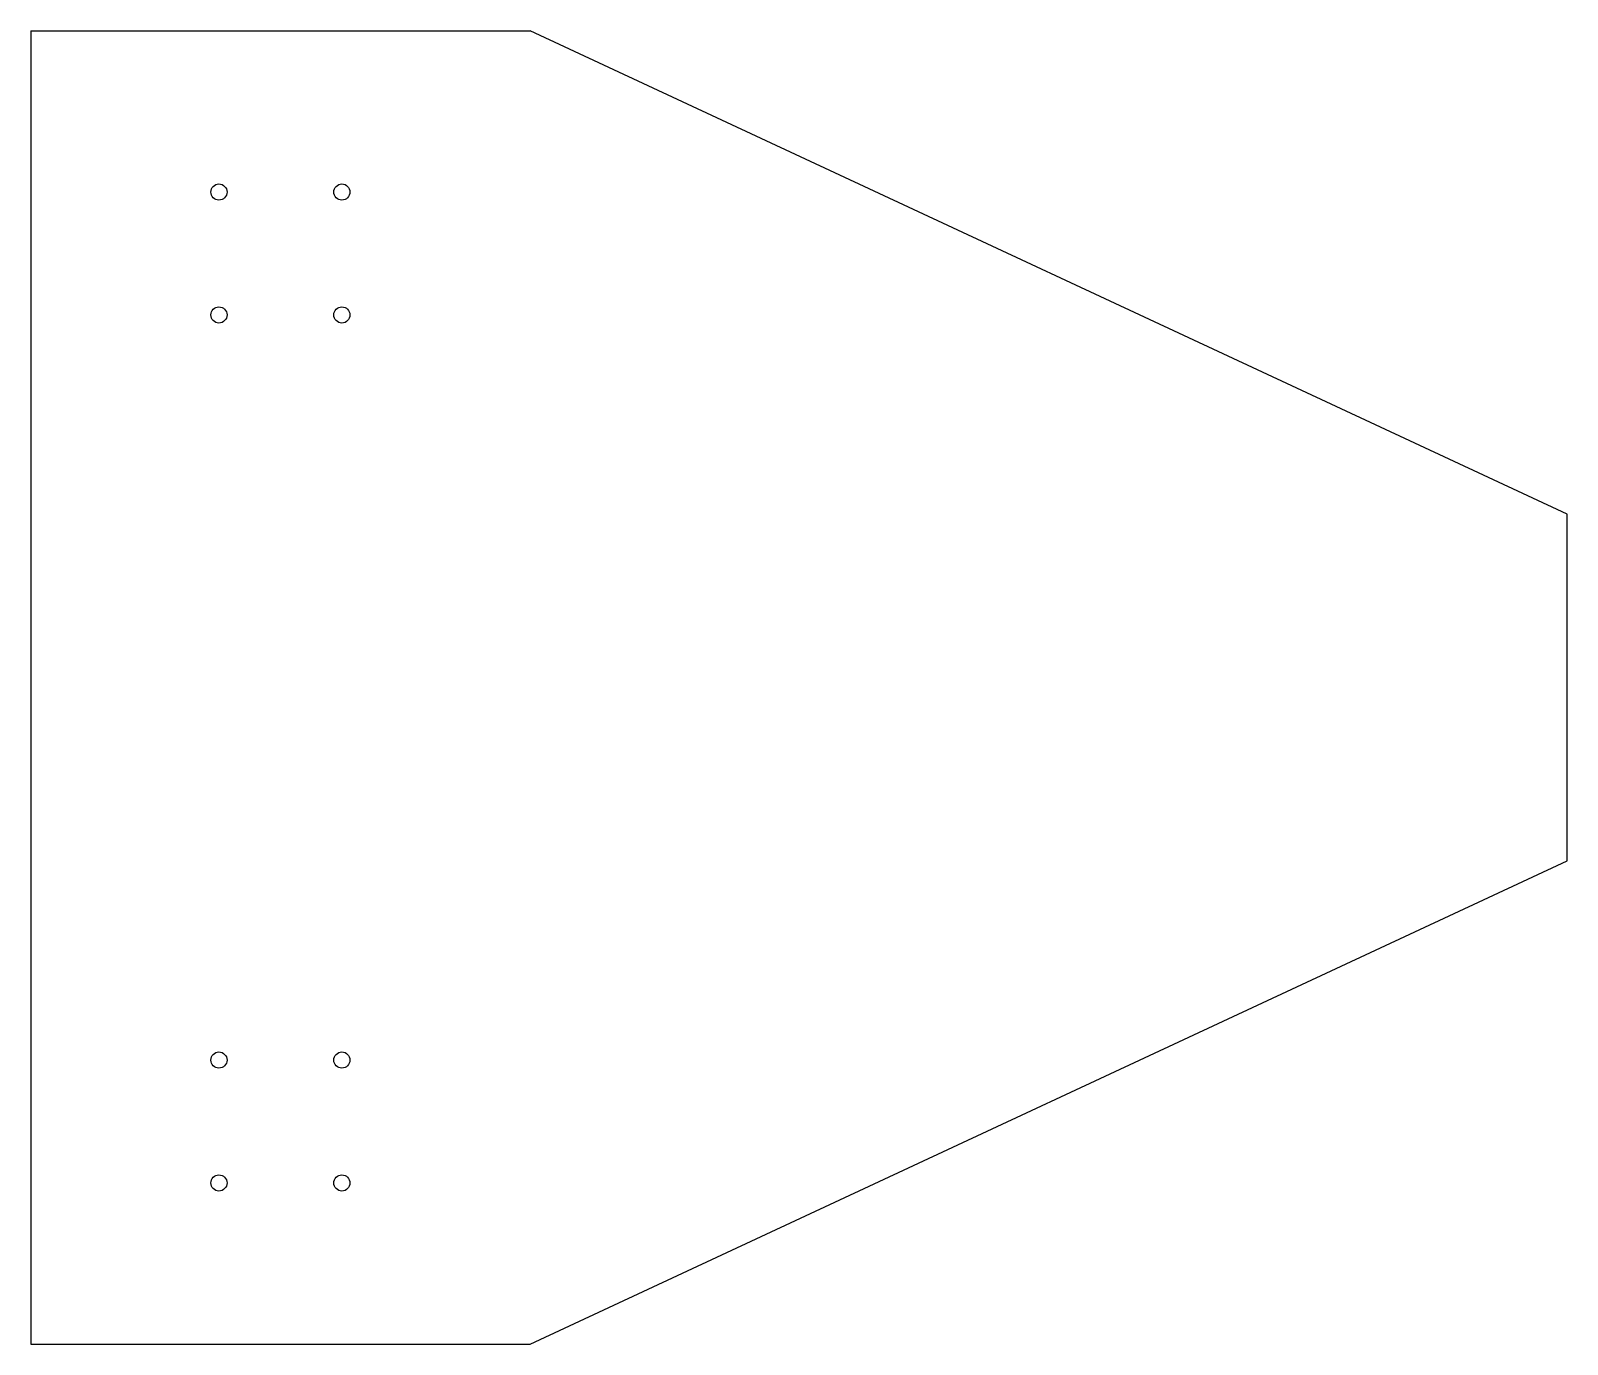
# Model space of a CAD drawing. Extents: x -32 to 168, y -29 to 142.
import ezdxf

# ---------------------------------------------------------------- set-up
doc = ezdxf.new("R2010")
doc.units = 0
doc.header["$MEASUREMENT"] = 0
doc.layers.add('VISIBLE', color=7, linetype='CONTINUOUS')

msp = doc.modelspace()

# ---------------------------------------------------------------- linework, layer by layer
at = {"layer": 'VISIBLE'}
for p, q in [((-32.5, 142), (32.5, 142)), ((-32.5, 142), (-32.5, -29)), ((167.5, 79.05), (32.5, 142)), ((167.5, 33.95), (167.5, 79.05)), ((32.5, -29), (167.5, 33.95)), ((-32.5, -29), (32.5, -29))]:
    msp.add_line(p, q, dxfattribs=at)
for centre in [(-8, 121), (8, 121), (-8, 105), (8, 105), (-8, 8), (8, 8), (-8, -8), (8, -8)]:
    msp.add_circle(centre, 1.05, dxfattribs=at)

doc.saveas('drawing.dxf')
